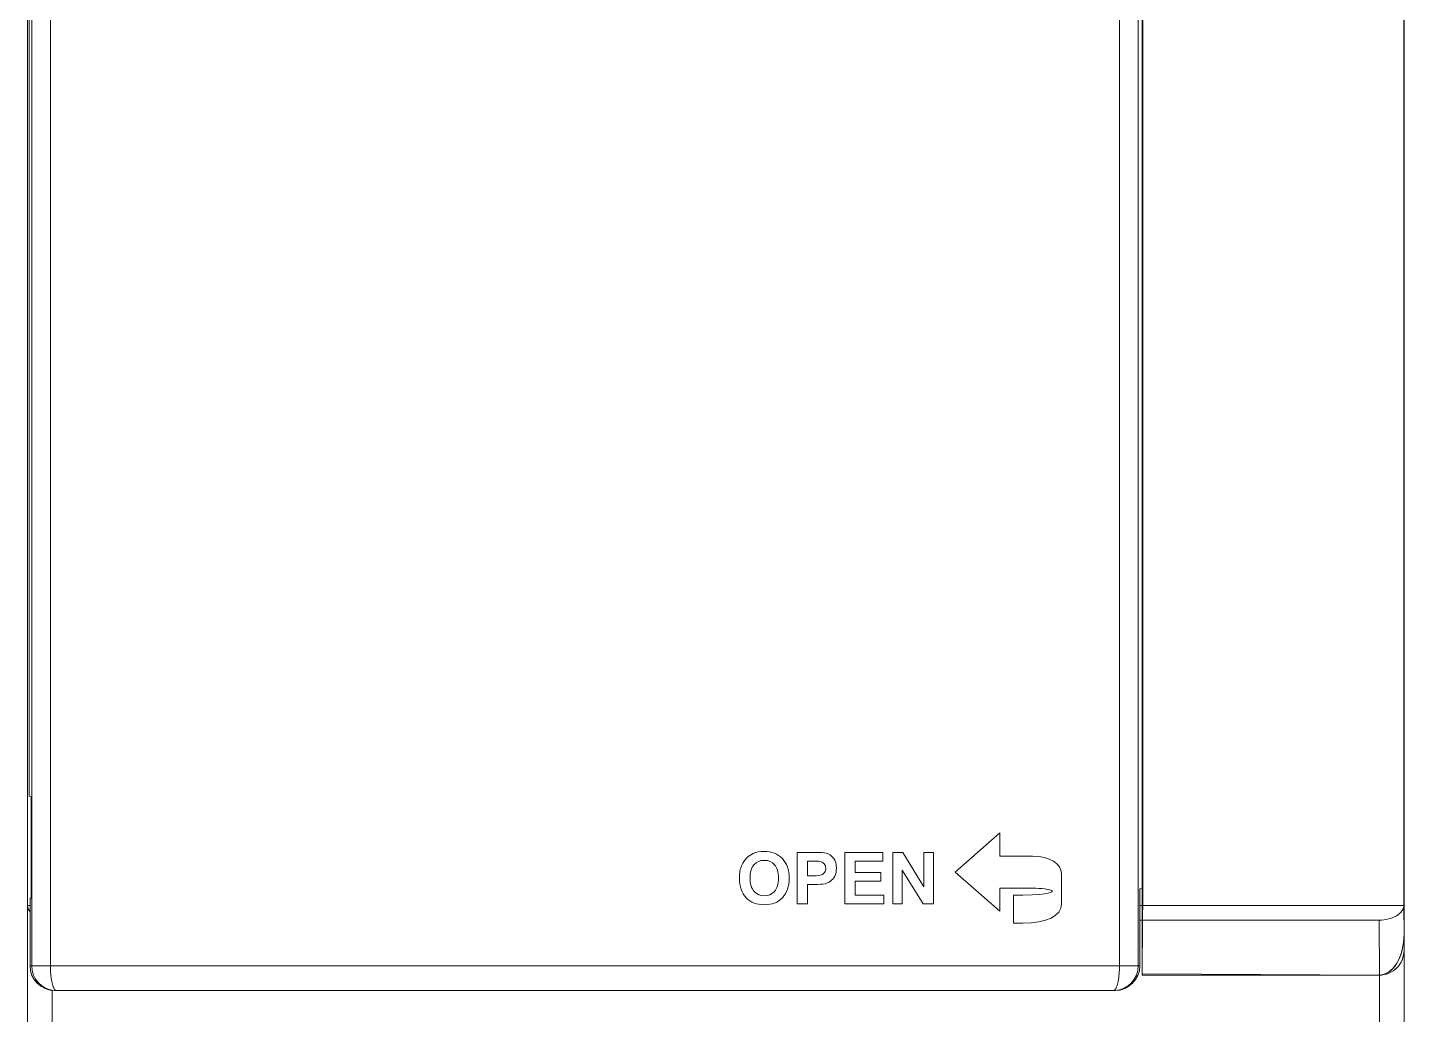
# Model space of a CAD drawing. Header units: millimetres. Extents: x 33157 to 59611, y -29750 to 1750.
# Drawn here: x 53520.43 to 53565.24, y -738.46 to -706.39 of the extents above; entities that cross this region are included whole.
import ezdxf

# ---------------------------------------------------------------- set-up
doc = ezdxf.new("R2010")
doc.units = ezdxf.units.MM
doc.layers.get('0').update_dxf_attribs({"lineweight": 18})
doc.layers.add('layer 1', color=7, linetype='Continuous', lineweight=18)
doc.layers.add('细实线', color=7, linetype='Continuous', lineweight=20)

# ---------------------------------------------------------------- blocks, each defined once
blk = doc.blocks.new('LK220S')
at = {"layer": 'layer 1'}
blk.add_open_spline([(53766.577, -736.026), (53766.577, -736.026), (53766.577, -694.836), (53766.577, -694.836), (53766.577, -694.836), (53775.077, -689.932), (53775.077, -689.932), (53775.077, -689.932), (53775.077, -735.226), (53775.077, -735.226), (53775.077, -735.438), (53774.993, -735.641), (53774.843, -735.791), (53774.693, -735.941), (53774.489, -736.026), (53774.277, -736.026), (53774.277, -736.026), (53766.577, -736.026), (53766.577, -736.026)], degree=3, knots=[0, 0, 0, 0, 143369.748259, 143369.748259, 143369.748259, 286739.496517, 286739.496517, 286739.496517, 430109.244776, 430109.244776, 430109.244776, 573478.993034, 573478.993034, 573478.993034, 716848.741293, 716848.741293, 716848.741293, 860218.489551, 860218.489551, 860218.489551, 860218.489551], dxfattribs=at)

msp = doc.modelspace()

# ---------------------------------------------------------------- linework, layer by layer
at = {"linetype": 'Continuous'}
for p, q in [((53520.427, -774.373), (53520.427, -609.979)), ((53556.627, -737.139), (53556.627, -609.979)), ((53565.121, -734.912), (53565.121, -614.985)), ((53520.473, -676.179), (53520.473, -731.368)), ((53520.562, -676.179), (53520.562, -736.879)), ((53556.493, -736.879), (53556.493, -676.179)), ((53556.627, -734.352), (53556.627, -676.179)), ((53556.64, -675.757), (53556.64, -734.912)), ((53521.17, -676.729), (53521.17, -736.879)), ((53555.885, -736.879), (53555.885, -676.729)), ((53520.473, -731.368), (53520.539, -731.39)), ((53520.539, -734.679), (53520.539, -731.39)), ((53556.627, -734.352), (53556.549, -734.379)), ((53556.549, -736.879), (53556.549, -734.379)), ((53520.539, -734.679), (53520.506, -734.679)), ((53520.506, -736.879), (53520.506, -734.679)), ((53520.506, -734.912), (53520.427, -734.912)), ((53556.549, -734.912), (53556.627, -734.912)), ((53556.64, -734.912), (53565.121, -734.912)), ((53565.127, -735.855), (53565.121, -734.912)), ((53556.549, -735.392), (53556.627, -735.392)), ((53556.639, -735.392), (53556.627, -737.179)), ((53564.321, -735.392), (53556.639, -735.392)), ((53564.333, -737.179), (53564.321, -735.392)), ((53565.127, -735.845), (53565.127, -774.373)), ((53520.506, -736.879), (53556.549, -736.879)), ((53564.327, -737.175), (53556.627, -737.139)), ((53556.627, -737.179), (53556.627, -737.139)), ((53556.627, -737.179), (53564.333, -737.179)), ((53564.327, -737.175), (53564.327, -754.039)), ((53521.227, -754.039), (53521.227, -737.679)), ((53521.306, -737.679), (53555.748, -737.679))]:
    msp.add_line(p, q, dxfattribs=at)
for centre, radius, start, end in [((53521.362, -736.879), 0.8, 179.9922, 266.0891), ((53555.693, -736.879), 0.8, 273.9109, 0.0078), ((53521.361, -736.885), 0.793, 266.0639, 269.9942), ((53555.693, -736.885), 0.793, 270.0058, 273.9361)]:
    msp.add_arc(centre, radius, start, end, dxfattribs=at)
for centre, major_axis, ratio, start_param, end_param in [((53556.633, -734.912), (0, 0.8), 0.008727, 4.068888, 4.712389), ((53564.327, -735.842), (-0.003, 1.333), 0.599993, 3.137229, 4.708026), ((53564.327, -735.845), (-0.009, 1.333), 0.599992, 3.137666, 4.701481), ((53521.306, -736.879), (0.8, 0), 0.999657, 3.141593, 4.712389), ((53555.748, -736.879), (0.8, 0), 0.999657, 4.712389, 6.283185)]:
    msp.add_ellipse(centre, major_axis=major_axis, ratio=ratio, start_param=start_param, end_param=end_param, dxfattribs=at)
for points, knots in [([(53520.427, -734.912), (53520.427, -734.929), (53520.434, -735.001), (53520.467, -735.069), (53520.501, -735.113)], [0, 0, 0, 0, 80507.788037, 336425.233471, 336425.233471, 336425.233471, 336425.233471]), ([(53564.321, -735.392), (53564.424, -735.392), (53564.62, -735.369), (53564.878, -735.27), (53565.066, -735.119), (53565.12, -734.976), (53565.121, -734.912)], [0, 0, 0, 0, 181148.642321, 345683.944029, 483123.001097, 597126.732135, 597126.732135, 597126.732135, 597126.732135]), ([(53521.17, -736.879), (53521.17, -736.968), (53521.176, -737.137), (53521.205, -737.366), (53521.244, -737.527), (53521.286, -737.619), (53521.31, -737.651), (53521.322, -737.662)], [0, 0, 0, 0, 240437.929871, 454820.76017, 621006.615811, 681458.298789, 726394.734169, 726394.734169, 726394.734169, 726394.734169]), ([(53555.885, -736.879), (53555.885, -736.968), (53555.878, -737.137), (53555.849, -737.366), (53555.81, -737.527), (53555.768, -737.619), (53555.745, -737.651), (53555.732, -737.662)], [0, 0, 0, 0, 240592.371119, 455112.914125, 621405.525087, 681896.04845, 726861.35934, 726861.35934, 726861.35934, 726861.35934]), ([(53521.322, -737.662), (53521.325, -737.664), (53521.337, -737.673), (53521.351, -737.679), (53521.361, -737.679)], [0, 0, 0, 0, 95035.846679, 336439.531097, 336439.531097, 336439.531097, 336439.531097]), ([(53555.732, -737.662), (53555.729, -737.664), (53555.718, -737.673), (53555.703, -737.679), (53555.693, -737.679)], [0, 0, 0, 0, 95096.479752, 336654.142337, 336654.142337, 336654.142337, 336654.142337])]:
    msp.add_open_spline(points, degree=3, knots=knots, dxfattribs=at)
at = {"layer": 'layer 1'}
for points, knots in [([(53556.627, -737.179), (53556.627, -737.179), (53556.627, -695.988), (53556.627, -695.988), (53556.627, -695.988), (53565.127, -691.085), (53565.127, -691.085), (53565.127, -691.085), (53565.127, -736.379), (53565.127, -736.379), (53565.127, -736.591), (53565.043, -736.794), (53564.893, -736.944), (53564.744, -737.094), (53564.539, -737.179), (53564.327, -737.179), (53564.327, -737.179), (53556.627, -737.179), (53556.627, -737.179)], [0, 0, 0, 0, 142814.992946, 142814.992946, 142814.992946, 285629.985893, 285629.985893, 285629.985893, 428444.978839, 428444.978839, 428444.978839, 571259.971786, 571259.971786, 571259.971786, 714074.964732, 714074.964732, 714074.964732, 856889.957679, 856889.957679, 856889.957679, 856889.957679]), ([(53554.008, -734.865), (53554.008, -734.865), (53554.008, -733.88), (53554.008, -733.88), (53553.997, -733.567), (53553.628, -733.312), (53553.065, -733.312), (53553.065, -733.312), (53551.999, -733.313), (53551.999, -733.313), (53551.999, -733.313), (53551.999, -732.559), (53551.999, -732.559), (53551.999, -732.559), (53550.552, -733.832), (53550.552, -733.832), (53550.552, -733.832), (53551.999, -735.106), (53551.999, -735.106), (53551.999, -735.106), (53551.999, -734.353), (53551.999, -734.353), (53551.999, -734.353), (53553.065, -734.353), (53553.065, -734.353), (53553.326, -734.353), (53553.645, -734.387), (53553.713, -734.459), (53553.707, -734.457), (53553.666, -734.575), (53552.746, -734.577), (53552.641, -734.578), (53552.443, -734.577), (53552.443, -734.577), (53552.443, -734.577), (53552.443, -735.496), (53552.443, -735.496), (53552.443, -735.496), (53552.746, -735.496), (53552.746, -735.496), (53553.512, -735.496), (53554.008, -735.248), (53554.008, -734.875), (53554.008, -734.834), (53554.003, -734.824), (53554.008, -734.865)], [0, 0, 0, 0, 135232.879601, 135232.879601, 135232.879601, 270465.759201, 270465.759201, 270465.759201, 405698.638802, 405698.638802, 405698.638802, 540931.518403, 540931.518403, 540931.518403, 676164.398004, 676164.398004, 676164.398004, 811397.277604, 811397.277604, 811397.277604, 946630.157205, 946630.157205, 946630.157205, 1081863.036806, 1081863.036806, 1081863.036806, 1217095.916407, 1217095.916407, 1217095.916407, 1352328.796007, 1352328.796007, 1352328.796007, 1487561.675608, 1487561.675608, 1487561.675608, 1622794.555209, 1622794.555209, 1622794.555209, 1758027.43481, 1758027.43481, 1758027.43481, 1893260.31441, 1893260.31441, 1893260.31441, 2028493.194011, 2028493.194011, 2028493.194011, 2028493.194011]), ([(53545.421, -734.863), (53545.421, -734.863), (53545.421, -733.191), (53545.421, -733.191), (53545.421, -733.191), (53545.96, -733.191), (53545.96, -733.191), (53546.164, -733.191), (53546.297, -733.199), (53546.359, -733.216), (53546.454, -733.241), (53546.534, -733.296), (53546.598, -733.38), (53546.662, -733.464), (53546.695, -733.573), (53546.695, -733.706), (53546.695, -733.808), (53546.676, -733.894), (53546.639, -733.964), (53546.602, -734.034), (53546.555, -734.089), (53546.498, -734.129), (53546.441, -734.169), (53546.383, -734.195), (53546.324, -734.208), (53546.244, -734.224), (53546.128, -734.232), (53545.976, -734.232), (53545.976, -734.232), (53545.758, -734.232), (53545.758, -734.232), (53545.758, -734.232), (53545.758, -734.863), (53545.758, -734.863), (53545.758, -734.863), (53545.421, -734.863), (53545.421, -734.863)], [0, 0, 0, 0, 136516.848555, 136516.848555, 136516.848555, 273033.69711, 273033.69711, 273033.69711, 409550.545664, 409550.545664, 409550.545664, 546067.394219, 546067.394219, 546067.394219, 682584.242774, 682584.242774, 682584.242774, 819101.091329, 819101.091329, 819101.091329, 955617.939883, 955617.939883, 955617.939883, 1092134.788438, 1092134.788438, 1092134.788438, 1228651.636993, 1228651.636993, 1228651.636993, 1365168.485548, 1365168.485548, 1365168.485548, 1501685.334103, 1501685.334103, 1501685.334103, 1638202.182657, 1638202.182657, 1638202.182657, 1638202.182657]), ([(53545.421, -734.863), (53545.421, -734.863), (53545.421, -733.191), (53545.421, -733.191), (53545.421, -733.191), (53545.96, -733.191), (53545.96, -733.191), (53546.164, -733.191), (53546.297, -733.199), (53546.359, -733.216), (53546.454, -733.241), (53546.534, -733.296), (53546.598, -733.38), (53546.662, -733.464), (53546.695, -733.573), (53546.695, -733.706), (53546.695, -733.808), (53546.676, -733.894), (53546.639, -733.964), (53546.602, -734.034), (53546.555, -734.089), (53546.498, -734.129), (53546.441, -734.169), (53546.383, -734.195), (53546.324, -734.208), (53546.244, -734.224), (53546.128, -734.232), (53545.976, -734.232), (53545.976, -734.232), (53545.758, -734.232), (53545.758, -734.232), (53545.758, -734.232), (53545.758, -734.863), (53545.758, -734.863), (53545.758, -734.863), (53545.421, -734.863), (53545.421, -734.863)], [0, 0, 0, 0, 136516.848555, 136516.848555, 136516.848555, 273033.69711, 273033.69711, 273033.69711, 409550.545664, 409550.545664, 409550.545664, 546067.394219, 546067.394219, 546067.394219, 682584.242774, 682584.242774, 682584.242774, 819101.091329, 819101.091329, 819101.091329, 955617.939883, 955617.939883, 955617.939883, 1092134.788438, 1092134.788438, 1092134.788438, 1228651.636993, 1228651.636993, 1228651.636993, 1365168.485548, 1365168.485548, 1365168.485548, 1501685.334103, 1501685.334103, 1501685.334103, 1638202.182657, 1638202.182657, 1638202.182657, 1638202.182657]), ([(53543.544, -734.037), (53543.544, -733.867), (53543.569, -733.723), (53543.62, -733.608), (53543.657, -733.522), (53543.709, -733.446), (53543.775, -733.378), (53543.84, -733.31), (53543.912, -733.26), (53543.99, -733.227), (53544.094, -733.183), (53544.213, -733.161), (53544.349, -733.161), (53544.594, -733.161), (53544.79, -733.238), (53544.938, -733.39), (53545.085, -733.544), (53545.159, -733.757), (53545.159, -734.029), (53545.159, -734.3), (53545.086, -734.511), (53544.94, -734.664), (53544.794, -734.817), (53544.598, -734.893), (53544.353, -734.893), (53544.106, -734.893), (53543.909, -734.817), (53543.763, -734.665), (53543.617, -734.513), (53543.544, -734.304), (53543.544, -734.037)], [0, 0, 0, 0, 137784.412478, 137784.412478, 137784.412478, 275568.824955, 275568.824955, 275568.824955, 413353.237433, 413353.237433, 413353.237433, 551137.649911, 551137.649911, 551137.649911, 688922.062388, 688922.062388, 688922.062388, 826706.474866, 826706.474866, 826706.474866, 964490.887344, 964490.887344, 964490.887344, 1102275.299821, 1102275.299821, 1102275.299821, 1240059.712299, 1240059.712299, 1240059.712299, 1377844.124776, 1377844.124776, 1377844.124776, 1377844.124776]), ([(53543.544, -734.037), (53543.544, -733.867), (53543.569, -733.723), (53543.62, -733.608), (53543.657, -733.522), (53543.709, -733.446), (53543.775, -733.378), (53543.84, -733.31), (53543.912, -733.26), (53543.99, -733.227), (53544.094, -733.183), (53544.213, -733.161), (53544.349, -733.161), (53544.594, -733.161), (53544.79, -733.238), (53544.938, -733.39), (53545.085, -733.544), (53545.159, -733.757), (53545.159, -734.029), (53545.159, -734.3), (53545.086, -734.511), (53544.94, -734.664), (53544.794, -734.817), (53544.598, -734.893), (53544.353, -734.893), (53544.106, -734.893), (53543.909, -734.817), (53543.763, -734.665), (53543.617, -734.513), (53543.544, -734.304), (53543.544, -734.037)], [0, 0, 0, 0, 137784.412478, 137784.412478, 137784.412478, 275568.824955, 275568.824955, 275568.824955, 413353.237433, 413353.237433, 413353.237433, 551137.649911, 551137.649911, 551137.649911, 688922.062388, 688922.062388, 688922.062388, 826706.474866, 826706.474866, 826706.474866, 964490.887344, 964490.887344, 964490.887344, 1102275.299821, 1102275.299821, 1102275.299821, 1240059.712299, 1240059.712299, 1240059.712299, 1377844.124776, 1377844.124776, 1377844.124776, 1377844.124776]), ([(53543.89, -734.026), (53543.89, -734.215), (53543.934, -734.359), (53544.021, -734.457), (53544.108, -734.554), (53544.219, -734.603), (53544.353, -734.603), (53544.487, -734.603), (53544.597, -734.555), (53544.684, -734.458), (53544.77, -734.361), (53544.812, -734.215), (53544.812, -734.021), (53544.812, -733.829), (53544.771, -733.686), (53544.687, -733.592), (53544.603, -733.497), (53544.492, -733.45), (53544.353, -733.45), (53544.214, -733.45), (53544.102, -733.498), (53544.017, -733.594), (53543.933, -733.689), (53543.89, -733.833), (53543.89, -734.026)], [0, 0, 0, 0, 139691.738598, 139691.738598, 139691.738598, 279383.477196, 279383.477196, 279383.477196, 419075.215794, 419075.215794, 419075.215794, 558766.954392, 558766.954392, 558766.954392, 698458.69299, 698458.69299, 698458.69299, 838150.431588, 838150.431588, 838150.431588, 977842.170186, 977842.170186, 977842.170186, 1117533.908784, 1117533.908784, 1117533.908784, 1117533.908784]), ([(53543.89, -734.026), (53543.89, -734.215), (53543.934, -734.359), (53544.021, -734.457), (53544.108, -734.554), (53544.219, -734.603), (53544.353, -734.603), (53544.487, -734.603), (53544.597, -734.555), (53544.684, -734.458), (53544.77, -734.361), (53544.812, -734.215), (53544.812, -734.021), (53544.812, -733.829), (53544.771, -733.686), (53544.687, -733.592), (53544.603, -733.497), (53544.492, -733.45), (53544.353, -733.45), (53544.214, -733.45), (53544.102, -733.498), (53544.017, -733.594), (53543.933, -733.689), (53543.89, -733.833), (53543.89, -734.026)], [0, 0, 0, 0, 139691.738598, 139691.738598, 139691.738598, 279383.477196, 279383.477196, 279383.477196, 419075.215794, 419075.215794, 419075.215794, 558766.954392, 558766.954392, 558766.954392, 698458.69299, 698458.69299, 698458.69299, 838150.431588, 838150.431588, 838150.431588, 977842.170186, 977842.170186, 977842.170186, 1117533.908784, 1117533.908784, 1117533.908784, 1117533.908784]), ([(53545.758, -733.474), (53545.758, -733.474), (53545.758, -733.95), (53545.758, -733.95), (53545.758, -733.95), (53545.941, -733.95), (53545.941, -733.95), (53546.073, -733.95), (53546.161, -733.941), (53546.206, -733.923), (53546.25, -733.906), (53546.285, -733.879), (53546.31, -733.841), (53546.336, -733.804), (53546.348, -733.76), (53546.348, -733.711), (53546.348, -733.65), (53546.33, -733.599), (53546.295, -733.56), (53546.26, -733.52), (53546.215, -733.495), (53546.16, -733.485), (53546.121, -733.478), (53546.04, -733.474), (53545.92, -733.474), (53545.92, -733.474), (53545.758, -733.474), (53545.758, -733.474)], [0, 0, 0, 0, 138596.066059, 138596.066059, 138596.066059, 277192.132118, 277192.132118, 277192.132118, 415788.198177, 415788.198177, 415788.198177, 554384.264236, 554384.264236, 554384.264236, 692980.330295, 692980.330295, 692980.330295, 831576.396354, 831576.396354, 831576.396354, 970172.462413, 970172.462413, 970172.462413, 1108768.528472, 1108768.528472, 1108768.528472, 1247364.594531, 1247364.594531, 1247364.594531, 1247364.594531]), ([(53545.758, -733.474), (53545.758, -733.474), (53545.758, -733.95), (53545.758, -733.95), (53545.758, -733.95), (53545.941, -733.95), (53545.941, -733.95), (53546.073, -733.95), (53546.161, -733.941), (53546.206, -733.923), (53546.25, -733.906), (53546.285, -733.879), (53546.31, -733.841), (53546.336, -733.804), (53546.348, -733.76), (53546.348, -733.711), (53546.348, -733.65), (53546.33, -733.599), (53546.295, -733.56), (53546.26, -733.52), (53546.215, -733.495), (53546.16, -733.485), (53546.121, -733.478), (53546.04, -733.474), (53545.92, -733.474), (53545.92, -733.474), (53545.758, -733.474), (53545.758, -733.474)], [0, 0, 0, 0, 138596.066059, 138596.066059, 138596.066059, 277192.132118, 277192.132118, 277192.132118, 415788.198177, 415788.198177, 415788.198177, 554384.264236, 554384.264236, 554384.264236, 692980.330295, 692980.330295, 692980.330295, 831576.396354, 831576.396354, 831576.396354, 970172.462413, 970172.462413, 970172.462413, 1108768.528472, 1108768.528472, 1108768.528472, 1247364.594531, 1247364.594531, 1247364.594531, 1247364.594531]), ([(53546.971, -734.863), (53546.971, -734.863), (53546.971, -733.191), (53546.971, -733.191), (53546.971, -733.191), (53548.203, -733.191), (53548.203, -733.191), (53548.203, -733.191), (53548.203, -733.474), (53548.203, -733.474), (53548.203, -733.474), (53547.308, -733.474), (53547.308, -733.474), (53547.308, -733.474), (53547.308, -733.845), (53547.308, -733.845), (53547.308, -733.845), (53548.14, -733.845), (53548.14, -733.845), (53548.14, -733.845), (53548.14, -734.127), (53548.14, -734.127), (53548.14, -734.127), (53547.308, -734.127), (53547.308, -734.127), (53547.308, -734.127), (53547.308, -734.58), (53547.308, -734.58), (53547.308, -734.58), (53548.235, -734.58), (53548.235, -734.58), (53548.235, -734.58), (53548.235, -734.863), (53548.235, -734.863), (53548.235, -734.863), (53546.971, -734.863), (53546.971, -734.863)], [0, 0, 0, 0, 136518.90562, 136518.90562, 136518.90562, 273037.811239, 273037.811239, 273037.811239, 409556.716859, 409556.716859, 409556.716859, 546075.622478, 546075.622478, 546075.622478, 682594.528098, 682594.528098, 682594.528098, 819113.433718, 819113.433718, 819113.433718, 955632.339337, 955632.339337, 955632.339337, 1092151.244957, 1092151.244957, 1092151.244957, 1228670.150576, 1228670.150576, 1228670.150576, 1365189.056196, 1365189.056196, 1365189.056196, 1501707.961816, 1501707.961816, 1501707.961816, 1638226.867435, 1638226.867435, 1638226.867435, 1638226.867435]), ([(53546.971, -734.863), (53546.971, -734.863), (53546.971, -733.191), (53546.971, -733.191), (53546.971, -733.191), (53548.203, -733.191), (53548.203, -733.191), (53548.203, -733.191), (53548.203, -733.474), (53548.203, -733.474), (53548.203, -733.474), (53547.308, -733.474), (53547.308, -733.474), (53547.308, -733.474), (53547.308, -733.845), (53547.308, -733.845), (53547.308, -733.845), (53548.14, -733.845), (53548.14, -733.845), (53548.14, -733.845), (53548.14, -734.127), (53548.14, -734.127), (53548.14, -734.127), (53547.308, -734.127), (53547.308, -734.127), (53547.308, -734.127), (53547.308, -734.58), (53547.308, -734.58), (53547.308, -734.58), (53548.235, -734.58), (53548.235, -734.58), (53548.235, -734.58), (53548.235, -734.863), (53548.235, -734.863), (53548.235, -734.863), (53546.971, -734.863), (53546.971, -734.863)], [0, 0, 0, 0, 136518.90562, 136518.90562, 136518.90562, 273037.811239, 273037.811239, 273037.811239, 409556.716859, 409556.716859, 409556.716859, 546075.622478, 546075.622478, 546075.622478, 682594.528098, 682594.528098, 682594.528098, 819113.433718, 819113.433718, 819113.433718, 955632.339337, 955632.339337, 955632.339337, 1092151.244957, 1092151.244957, 1092151.244957, 1228670.150576, 1228670.150576, 1228670.150576, 1365189.056196, 1365189.056196, 1365189.056196, 1501707.961816, 1501707.961816, 1501707.961816, 1638226.867435, 1638226.867435, 1638226.867435, 1638226.867435]), ([(53548.521, -734.863), (53548.521, -734.863), (53548.521, -733.191), (53548.521, -733.191), (53548.521, -733.191), (53548.847, -733.191), (53548.847, -733.191), (53548.847, -733.191), (53549.532, -734.311), (53549.532, -734.311), (53549.532, -734.311), (53549.532, -733.191), (53549.532, -733.191), (53549.532, -733.191), (53549.844, -733.191), (53549.844, -733.191), (53549.844, -733.191), (53549.844, -734.863), (53549.844, -734.863), (53549.844, -734.863), (53549.507, -734.863), (53549.507, -734.863), (53549.507, -734.863), (53548.833, -733.764), (53548.833, -733.764), (53548.833, -733.764), (53548.833, -734.863), (53548.833, -734.863), (53548.833, -734.863), (53548.521, -734.863), (53548.521, -734.863)], [0, 0, 0, 0, 137794.281516, 137794.281516, 137794.281516, 275588.563033, 275588.563033, 275588.563033, 413382.844549, 413382.844549, 413382.844549, 551177.126065, 551177.126065, 551177.126065, 688971.407581, 688971.407581, 688971.407581, 826765.689098, 826765.689098, 826765.689098, 964559.970614, 964559.970614, 964559.970614, 1102354.25213, 1102354.25213, 1102354.25213, 1240148.533646, 1240148.533646, 1240148.533646, 1377942.815163, 1377942.815163, 1377942.815163, 1377942.815163]), ([(53548.521, -734.863), (53548.521, -734.863), (53548.521, -733.191), (53548.521, -733.191), (53548.521, -733.191), (53548.847, -733.191), (53548.847, -733.191), (53548.847, -733.191), (53549.532, -734.311), (53549.532, -734.311), (53549.532, -734.311), (53549.532, -733.191), (53549.532, -733.191), (53549.532, -733.191), (53549.844, -733.191), (53549.844, -733.191), (53549.844, -733.191), (53549.844, -734.863), (53549.844, -734.863), (53549.844, -734.863), (53549.507, -734.863), (53549.507, -734.863), (53549.507, -734.863), (53548.833, -733.764), (53548.833, -733.764), (53548.833, -733.764), (53548.833, -734.863), (53548.833, -734.863), (53548.833, -734.863), (53548.521, -734.863), (53548.521, -734.863)], [0, 0, 0, 0, 137794.281516, 137794.281516, 137794.281516, 275588.563033, 275588.563033, 275588.563033, 413382.844549, 413382.844549, 413382.844549, 551177.126065, 551177.126065, 551177.126065, 688971.407581, 688971.407581, 688971.407581, 826765.689098, 826765.689098, 826765.689098, 964559.970614, 964559.970614, 964559.970614, 1102354.25213, 1102354.25213, 1102354.25213, 1240148.533646, 1240148.533646, 1240148.533646, 1377942.815163, 1377942.815163, 1377942.815163, 1377942.815163])]:
    msp.add_open_spline(points, degree=3, knots=knots, dxfattribs=at)

# ---------------------------------------------------------------- block references
at = {"layer": '细实线'}
msp.add_blockref('LK220S', (-209.95, -1.153), dxfattribs=at)

doc.saveas('drawing.dxf')
